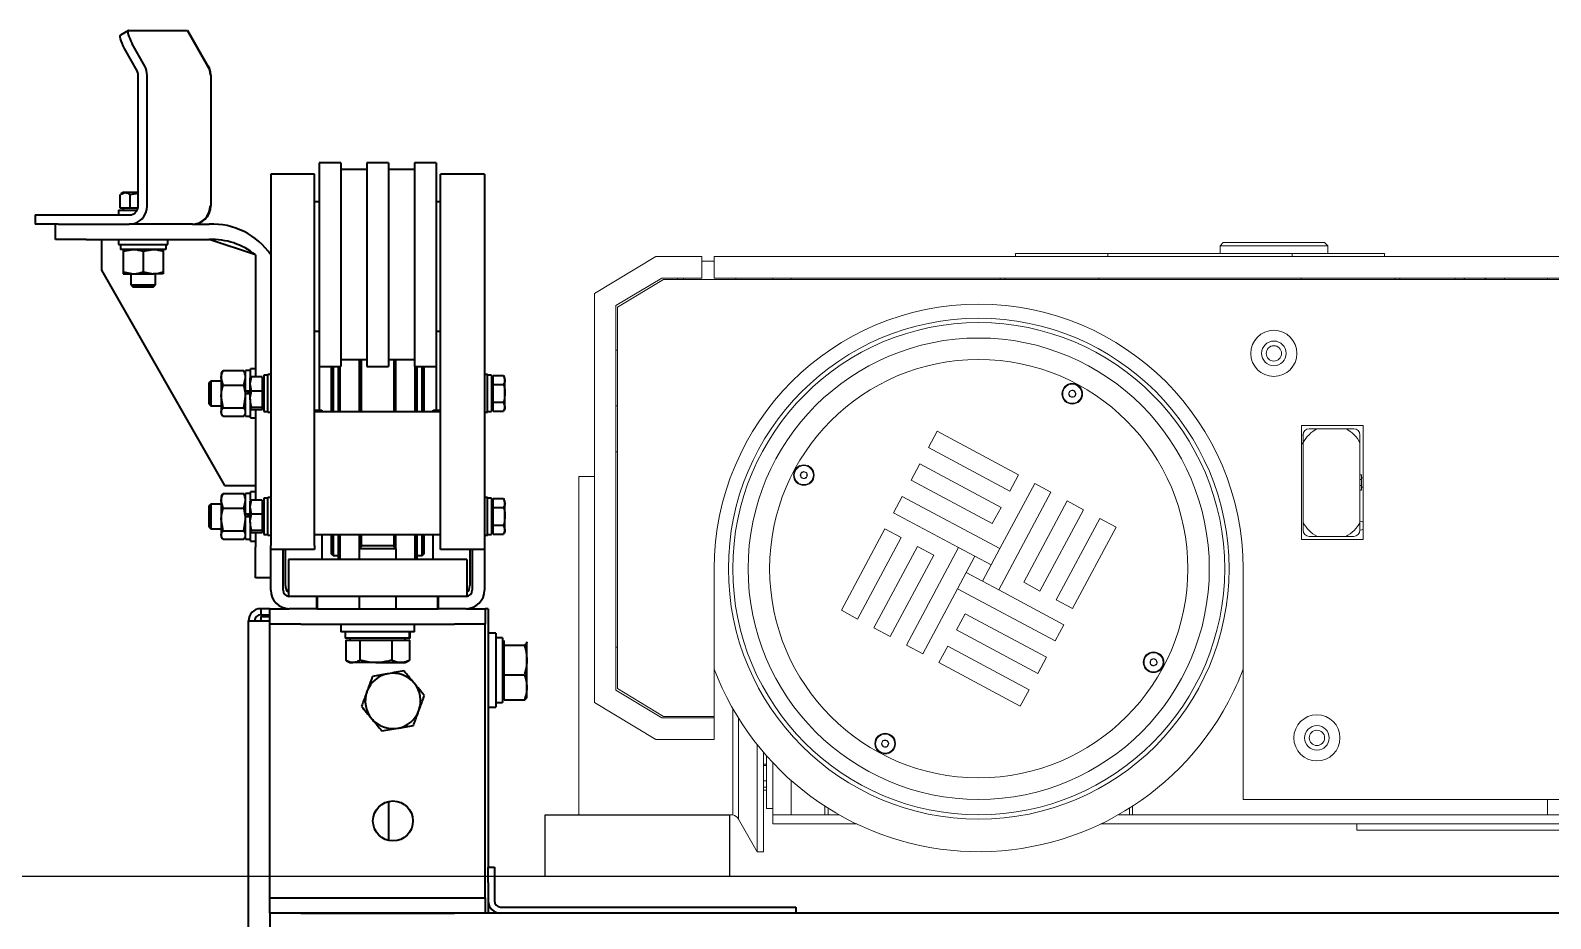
# Model space of a CAD drawing. Header units: millimetres. Extents: x 2509 to 128734, y 2492 to 91667.
# Drawn here: x 116020.2 to 116514.6, y 40660.2 to 40948.9 of the extents above; entities that cross this region are included whole.
import ezdxf

# ---------------------------------------------------------------- set-up
doc = ezdxf.new("R2010")
doc.units = ezdxf.units.MM
doc.layers.add('SR-提升机', color=7, linetype='Continuous')
doc.layers.add('SR-货物', color=7, linetype='Continuous', lineweight=35)
doc.layers.add('SR-输送线', color=7, linetype='Continuous', lineweight=35)

# ---------------------------------------------------------------- blocks, each defined once
blk = doc.blocks.new('提升平台内链条机-3')
at = {"color": 7, "linetype": 'Continuous', "lineweight": 35}
for p, q in [((116037.02, -28752.33), (116034.51, -28753.83)), ((116037.17, -28752.29), (116056.11, -28752.29)), ((116056.11, -28752.29), (116062.8, -28763.88)), ((116056.16, -28752.38), (116056.33, -28752.29)), ((116063.02, -28763.88), (116056.33, -28752.29)), ((116039.84, -28765.38), (116035.78, -28758.12)), ((116042.34, -28763.88), (116038.29, -28756.62)), ((116063.02, -28763.88), (116062.86, -28763.98)), ((116040.22, -28809.28), (116040.22, -28766.88)), ((116043.12, -28809.28), (116043.12, -28766.88)), ((116063.62, -28766.88), (116063.83, -28766.88)), ((116063.83, -28766.88), (116063.83, -28809.28)), ((116097.58, -28799.03), (116083.33, -28799.03)), ((116083.33, -28799.03), (116083.33, -28845.61)), ((116097.58, -28845.61), (116097.58, -28799.03)), ((116106.08, -28795.28), (116099.08, -28795.28)), ((116099.08, -28795.28), (116099.08, -28861.5)), ((116106.08, -28795.28), (116106.08, -28861.5)), ((116114.58, -28797.48), (116106.08, -28797.48)), ((116121.58, -28795.28), (116114.58, -28795.28)), ((116114.58, -28795.28), (116114.58, -28861.5)), ((116121.58, -28795.28), (116121.58, -28861.5)), ((116130.08, -28797.48), (116121.58, -28797.48)), ((116137.08, -28795.28), (116130.08, -28795.28)), ((116130.08, -28795.28), (116130.08, -28861.5)), ((116137.08, -28795.28), (116137.08, -28861.5)), ((116152.83, -28799.03), (116138.58, -28799.03)), ((116138.58, -28845.61), (116138.58, -28799.03)), ((116152.83, -28799.03), (116152.83, -28845.61)), ((116035.33, -28805.01), (116034.58, -28805.44)), ((116034.61, -28805.49), (116035.97, -28805.01)), ((116035.97, -28805.01), (116035.33, -28805.01)), ((116040.22, -28805.01), (116035.97, -28805.01)), ((116034.34, -28810.08), (116034.34, -28805.59)), ((116037.59, -28805.59), (116040.22, -28805.18)), ((116037.59, -28810.08), (116037.59, -28805.59)), ((116063.83, -28809.28), (116063.62, -28809.28)), ((116098.98, -28808.03), (116097.58, -28808.03)), ((116099.08, -28808.04), (116098.98, -28808.03)), ((116137.18, -28808.03), (116137.08, -28808.04)), ((116138.58, -28808.03), (116137.18, -28808.03)), ((116006.73, -28812.28), (116006.73, -28815.28)), ((116006.73, -28812.28), (116014.14, -28812.28)), ((116014.14, -28812.28), (116037.33, -28812.28)), ((116033.83, -28810.68), (116033.83, -28812.28)), ((116033.83, -28810.68), (116039.89, -28810.68)), ((116035.97, -28810.08), (116034.34, -28810.08)), ((116035.33, -28810.08), (116035.33, -28810.68)), ((116037.59, -28810.08), (116035.97, -28810.08)), ((116040.12, -28810.08), (116037.59, -28810.08)), ((116014.14, -28815.28), (116006.73, -28815.28)), ((116013.33, -28820.28), (116013.33, -28815.28)), ((116014.14, -28815.28), (116037.33, -28815.28)), ((116057.83, -28815.28), (116037.33, -28815.28)), ((116057.83, -28815.28), (116063.33, -28815.28)), ((116023.33, -28820.28), (116013.33, -28820.28)), ((116023.33, -28820.28), (116063.33, -28820.28)), ((116028.33, -28820.28), (116028.33, -28830.28)), ((116033.83, -28820.28), (116033.83, -28821.88)), ((116033.83, -28821.88), (116044.88, -28821.88)), ((116034.43, -28821.88), (116034.43, -28823.48)), ((116049.22, -28823.48), (116034.43, -28823.48)), ((116035.33, -28824.07), (116038.58, -28823.48)), ((116035.33, -28823.48), (116035.33, -28824.07)), ((116035.33, -28824.07), (116035.33, -28830.8)), ((116041.83, -28824.07), (116045.08, -28823.48)), ((116041.83, -28824.07), (116041.83, -28830.8)), ((116044.88, -28821.88), (116049.83, -28821.88)), ((116048.33, -28823.48), (116048.33, -28824.07)), ((116048.33, -28824.07), (116048.33, -28830.8)), ((116049.22, -28821.88), (116049.22, -28823.48)), ((116049.83, -28821.88), (116049.83, -28820.28)), ((116078.33, -28825.28), (116063.33, -28820.28)), ((116078.33, -28825.28), (116078.33, -28864.95)), ((116028.33, -28830.28), (116068.33, -28900.28)), ((116035.33, -28830.8), (116038.58, -28831.38)), ((116035.33, -28830.8), (116035.33, -28831.38)), ((116035.33, -28831.38), (116038.58, -28831.38)), ((116037.83, -28831.38), (116037.83, -28834.99)), ((116038.58, -28831.38), (116045.08, -28831.38)), ((116041.83, -28830.8), (116045.08, -28831.38)), ((116048.33, -28831.38), (116045.08, -28831.38)), ((116045.83, -28834.99), (116045.83, -28831.38)), ((116048.33, -28830.8), (116048.33, -28831.38)), ((116037.83, -28834.99), (116038.52, -28835.68)), ((116037.83, -28834.99), (116045.13, -28834.99)), ((116038.52, -28835.68), (116044.56, -28835.68)), ((116044.56, -28835.68), (116045.14, -28835.68)), ((116045.13, -28834.99), (116045.83, -28834.99)), ((116045.14, -28835.68), (116045.83, -28834.99)), ((116083.33, -28845.61), (116083.33, -28919.69)), ((116097.58, -28919.69), (116097.58, -28845.61)), ((116138.58, -28919.69), (116138.58, -28845.61)), ((116152.83, -28845.61), (116152.83, -28919.69)), ((116097.58, -28850.03), (116098.98, -28850.03)), ((116098.98, -28850.03), (116099.08, -28850.03)), ((116137.08, -28850.03), (116137.18, -28850.03)), ((116137.18, -28850.03), (116138.58, -28850.03)), ((116106.08, -28859.3), (116114.58, -28859.3)), ((116112.23, -28876.28), (116112.23, -28859.3)), ((116112.73, -28859.3), (116112.73, -28876.28)), ((116121.58, -28859.3), (116130.08, -28859.3)), ((116123.43, -28876.28), (116123.43, -28859.3)), ((116123.93, -28859.3), (116123.93, -28876.28)), ((116067.5, -28863.31), (116067.23, -28863.78)), ((116067.23, -28863.78), (116067.23, -28865.22)), ((116067.56, -28863.33), (116067.81, -28862.87)), ((116067.81, -28862.87), (116074.55, -28862.87)), ((116074.8, -28863.33), (116074.55, -28862.87)), ((116075.13, -28863.78), (116074.85, -28863.31)), ((116076.73, -28862.88), (116075.13, -28862.88)), ((116075.13, -28869.53), (116075.13, -28862.88)), ((116078.33, -28862.28), (116076.73, -28862.28)), ((116076.73, -28865.16), (116076.73, -28862.28)), ((116082.33, -28864.38), (116081.03, -28864.38)), ((116081.03, -28864.38), (116081.03, -28876.18)), ((116083.33, -28864.18), (116082.33, -28864.18)), ((116082.33, -28870.28), (116082.33, -28864.18)), ((116099.08, -28861.5), (116106.08, -28861.5)), ((116099.08, -28861.5), (116099.08, -28875.78)), ((116103.08, -28876.28), (116103.08, -28861.5)), ((116103.58, -28861.5), (116103.58, -28876.28)), ((116105.33, -28876.28), (116105.33, -28861.5)), ((116105.83, -28861.5), (116105.83, -28876.28)), ((116114.58, -28861.5), (116121.58, -28861.5)), ((116130.08, -28861.5), (116137.08, -28861.5)), ((116130.33, -28876.28), (116130.33, -28861.5)), ((116130.83, -28861.5), (116130.83, -28876.28)), ((116132.58, -28876.28), (116132.58, -28861.5)), ((116133.08, -28861.5), (116133.08, -28876.28)), ((116137.08, -28861.5), (116137.08, -28875.78)), ((116153.83, -28864.18), (116152.83, -28864.18)), ((116153.83, -28870.28), (116153.83, -28864.18)), ((116155.13, -28864.38), (116153.83, -28864.38)), ((116155.13, -28864.38), (116155.13, -28876.18)), ((116063.83, -28866.28), (116063.33, -28866.78)), ((116063.33, -28873.02), (116063.33, -28866.78)), ((116067.23, -28866.28), (116063.83, -28866.28)), ((116063.83, -28866.28), (116063.83, -28873.41)), ((116067.81, -28867.57), (116067.23, -28865.22)), ((116067.23, -28865.22), (116067.23, -28871.28)), ((116067.81, -28867.57), (116074.55, -28867.57)), ((116074.55, -28867.57), (116075.13, -28865.22)), ((116077.1, -28864.95), (116076.65, -28865.33)), ((116076.65, -28867.24), (116076.65, -28865.28)), ((116077.1, -28869.53), (116076.65, -28867.24)), ((116076.65, -28872.2), (116076.65, -28867.24)), ((116080.53, -28864.95), (116077.1, -28864.95)), ((116080.53, -28864.95), (116080.53, -28867.24)), ((116081.03, -28865.28), (116080.53, -28865.28)), ((116080.53, -28867.24), (116080.53, -28869.53)), ((116155.63, -28865.28), (116155.13, -28865.28)), ((116155.63, -28865.95), (116155.63, -28864.51)), ((116155.63, -28864.51), (116159.06, -28864.51)), ((116155.63, -28867.4), (116155.63, -28865.95)), ((116155.63, -28867.4), (116159.06, -28867.4)), ((116155.63, -28870.28), (116155.63, -28867.4)), ((116159.5, -28865.28), (116159.06, -28864.51)), ((116159.06, -28864.51), (116159.5, -28865.95)), ((116159.5, -28865.95), (116159.5, -28865.28)), ((116159.5, -28870.28), (116159.5, -28865.95)), ((116063.33, -28873.78), (116063.33, -28873.02)), ((116063.33, -28873.78), (116063.83, -28874.28)), ((116063.83, -28873.41), (116063.83, -28874.28)), ((116067.81, -28874.99), (116067.23, -28871.28)), ((116067.23, -28871.28), (116067.23, -28876.35)), ((116074.55, -28874.99), (116075.13, -28871.28)), ((116076.65, -28869.53), (116075.13, -28869.53)), ((116075.13, -28869.53), (116075.13, -28869.58)), ((116075.13, -28870.33), (116075.13, -28869.67)), ((116075.13, -28870.33), (116076.65, -28870.33)), ((116075.13, -28877.68), (116075.13, -28870.33)), ((116075.63, -28869.69), (116076.23, -28869.69)), ((116076.65, -28872.2), (116076.65, -28875.24)), ((116080.53, -28869.53), (116077.1, -28869.53)), ((116080.53, -28869.53), (116080.53, -28872.2)), ((116080.53, -28872.2), (116080.53, -28874.87)), ((116082.33, -28876.38), (116082.33, -28870.28)), ((116153.83, -28876.38), (116153.83, -28870.28)), ((116155.63, -28873.17), (116155.63, -28870.28)), ((116155.63, -28873.17), (116159.06, -28873.17)), ((116155.63, -28874.62), (116155.63, -28873.17)), ((116159.06, -28873.17), (116159.5, -28874.62)), ((116159.5, -28874.62), (116159.5, -28870.28)), ((116063.83, -28874.28), (116067.23, -28874.28)), ((116067.23, -28876.35), (116067.23, -28876.78)), ((116067.23, -28876.78), (116067.5, -28877.26)), ((116067.81, -28874.99), (116074.55, -28874.99)), ((116067.81, -28877.7), (116074.55, -28877.7)), ((116074.85, -28877.26), (116075.13, -28876.78)), ((116075.13, -28877.68), (116076.73, -28877.68)), ((116077.1, -28875.62), (116076.65, -28875.24)), ((116076.73, -28878.28), (116076.73, -28875.39)), ((116076.73, -28878.28), (116078.33, -28878.28)), ((116080.53, -28874.87), (116077.1, -28874.87)), ((116080.53, -28875.62), (116077.1, -28875.62)), ((116078.33, -28875.62), (116078.33, -28904.95)), ((116080.53, -28874.87), (116080.53, -28875.24)), ((116080.53, -28875.24), (116080.53, -28875.62)), ((116080.53, -28875.28), (116081.03, -28875.28)), ((116081.03, -28876.18), (116082.33, -28876.18)), ((116082.33, -28876.38), (116083.33, -28876.38)), ((116097.58, -28875.78), (116099.98, -28875.78)), ((116138.58, -28876.28), (116097.58, -28876.28)), ((116099.98, -28875.78), (116099.98, -28876.28)), ((116136.18, -28875.78), (116138.58, -28875.78)), ((116136.18, -28876.28), (116136.18, -28875.78)), ((116152.83, -28876.38), (116153.83, -28876.38)), ((116153.83, -28876.18), (116155.13, -28876.18)), ((116155.13, -28875.28), (116155.63, -28875.28)), ((116155.63, -28876.06), (116155.63, -28874.62)), ((116155.63, -28876.06), (116159.06, -28876.06)), ((116159.06, -28876.06), (116159.5, -28875.28)), ((116159.5, -28875.28), (116159.5, -28874.62)), ((116067.5, -28903.31), (116067.23, -28903.78)), ((116067.23, -28903.78), (116067.23, -28905.22)), ((116067.56, -28903.33), (116067.81, -28902.87)), ((116067.81, -28902.87), (116074.55, -28902.87)), ((116068.33, -28900.28), (116078.33, -28900.28)), ((116074.8, -28903.33), (116074.55, -28902.87)), ((116075.13, -28903.78), (116074.85, -28903.31)), ((116076.73, -28902.88), (116075.13, -28902.88)), ((116075.13, -28909.53), (116075.13, -28902.88)), ((116078.33, -28902.28), (116076.73, -28902.28)), ((116076.73, -28905.16), (116076.73, -28902.28)), ((116063.83, -28906.28), (116063.33, -28906.78)), ((116063.33, -28913.02), (116063.33, -28906.78)), ((116067.23, -28906.28), (116063.83, -28906.28)), ((116063.83, -28906.28), (116063.83, -28913.41)), ((116067.81, -28907.57), (116067.23, -28905.22)), ((116067.23, -28905.22), (116067.23, -28911.28)), ((116067.81, -28907.57), (116074.55, -28907.57)), ((116074.55, -28907.57), (116075.13, -28905.22)), ((116077.1, -28904.95), (116076.65, -28905.33)), ((116076.65, -28907.24), (116076.65, -28905.28)), ((116077.1, -28909.53), (116076.65, -28907.24)), ((116076.65, -28912.2), (116076.65, -28907.24)), ((116080.53, -28904.95), (116077.1, -28904.95)), ((116080.53, -28904.95), (116080.53, -28907.24)), ((116081.03, -28905.28), (116080.53, -28905.28)), ((116080.53, -28907.24), (116080.53, -28909.53)), ((116082.33, -28904.38), (116081.03, -28904.38)), ((116081.03, -28904.38), (116081.03, -28916.18)), ((116083.33, -28904.18), (116082.33, -28904.18)), ((116082.33, -28910.28), (116082.33, -28904.18)), ((116153.83, -28904.18), (116152.83, -28904.18)), ((116153.83, -28910.28), (116153.83, -28904.18)), ((116155.13, -28904.38), (116153.83, -28904.38)), ((116155.13, -28904.38), (116155.13, -28916.18)), ((116155.63, -28905.28), (116155.13, -28905.28)), ((116155.63, -28905.95), (116155.63, -28904.51)), ((116155.63, -28904.51), (116159.06, -28904.51)), ((116155.63, -28907.4), (116155.63, -28905.95)), ((116155.63, -28907.4), (116159.06, -28907.4)), ((116155.63, -28910.28), (116155.63, -28907.4)), ((116159.5, -28905.28), (116159.06, -28904.51)), ((116159.06, -28904.51), (116159.5, -28905.95)), ((116159.5, -28905.95), (116159.5, -28905.28)), ((116159.5, -28910.28), (116159.5, -28905.95)), ((116063.33, -28913.78), (116063.33, -28913.02)), ((116063.33, -28913.78), (116063.83, -28914.28)), ((116063.83, -28913.41), (116063.83, -28914.28)), ((116067.81, -28914.99), (116067.23, -28911.28)), ((116067.23, -28911.28), (116067.23, -28916.35)), ((116074.55, -28914.99), (116075.13, -28911.28)), ((116076.65, -28909.53), (116075.13, -28909.53)), ((116075.13, -28909.53), (116075.13, -28909.58)), ((116075.13, -28910.33), (116075.13, -28909.67)), ((116075.13, -28910.33), (116076.65, -28910.33)), ((116075.13, -28917.68), (116075.13, -28910.33)), ((116075.63, -28909.69), (116076.23, -28909.69)), ((116076.65, -28912.2), (116076.65, -28915.24)), ((116080.53, -28909.53), (116077.1, -28909.53)), ((116080.53, -28909.53), (116080.53, -28912.2)), ((116080.53, -28912.2), (116080.53, -28914.87)), ((116082.33, -28916.38), (116082.33, -28910.28)), ((116153.83, -28916.38), (116153.83, -28910.28)), ((116155.63, -28913.17), (116155.63, -28910.28)), ((116155.63, -28913.17), (116159.06, -28913.17)), ((116155.63, -28914.62), (116155.63, -28913.17)), ((116159.06, -28913.17), (116159.5, -28914.62)), ((116159.5, -28914.62), (116159.5, -28910.28)), ((116063.83, -28914.28), (116067.23, -28914.28)), ((116067.23, -28916.35), (116067.23, -28916.78)), ((116067.23, -28916.78), (116067.5, -28917.26)), ((116067.81, -28914.99), (116074.55, -28914.99)), ((116067.81, -28917.7), (116074.55, -28917.7)), ((116074.85, -28917.26), (116075.13, -28916.78)), ((116075.13, -28917.68), (116076.73, -28917.68)), ((116077.1, -28915.62), (116076.65, -28915.24)), ((116076.73, -28918.28), (116076.73, -28915.39)), ((116076.73, -28918.28), (116078.33, -28918.28)), ((116080.53, -28914.87), (116077.1, -28914.87)), ((116080.53, -28915.62), (116077.1, -28915.62)), ((116078.33, -28915.62), (116078.33, -28920.28)), ((116080.53, -28914.87), (116080.53, -28915.24)), ((116080.53, -28915.24), (116080.53, -28915.62)), ((116080.53, -28915.28), (116081.03, -28915.28)), ((116081.03, -28916.18), (116082.33, -28916.18)), ((116082.33, -28916.38), (116083.33, -28916.38)), ((116138.58, -28916.28), (116097.58, -28916.28)), ((116099.98, -28916.28), (116099.98, -28922.93)), ((116103.08, -28922.53), (116103.08, -28916.28)), ((116103.58, -28916.28), (116103.58, -28923.03)), ((116105.33, -28924.28), (116105.33, -28916.28)), ((116105.83, -28916.28), (116105.83, -28924.28)), ((116112.23, -28920.7), (116112.23, -28916.28)), ((116112.73, -28916.28), (116112.73, -28920.2)), ((116123.43, -28920.2), (116123.43, -28916.28)), ((116123.93, -28916.28), (116123.93, -28920.7)), ((116130.33, -28924.28), (116130.33, -28916.28)), ((116130.83, -28916.28), (116130.83, -28924.28)), ((116132.58, -28923.03), (116132.58, -28916.28)), ((116133.08, -28916.28), (116133.08, -28922.53)), ((116136.18, -28922.93), (116136.18, -28916.28)), ((116152.83, -28916.38), (116153.83, -28916.38)), ((116153.83, -28916.18), (116155.13, -28916.18)), ((116155.13, -28915.28), (116155.63, -28915.28)), ((116155.63, -28916.06), (116155.63, -28914.62)), ((116155.63, -28916.06), (116159.06, -28916.06)), ((116159.06, -28916.06), (116159.5, -28915.28)), ((116159.5, -28915.28), (116159.5, -28914.62)), ((116078.33, -28930.28), (116078.33, -28920.28)), ((116083.33, -28921.03), (116083.33, -28919.69)), ((116097.58, -28921.03), (116083.33, -28921.03)), ((116083.33, -28934.28), (116083.33, -28921.03)), ((116087.33, -28934.28), (116087.33, -28921.03)), ((116088.08, -28923.6), (116088.08, -28921.03)), ((116088.08, -28929.62), (116088.08, -28923.6)), ((116097.58, -28919.69), (116097.58, -28921.03)), ((116099.98, -28922.93), (116099.98, -28924.28)), ((116103.08, -28922.53), (116103.58, -28923.03)), ((116103.58, -28923.03), (116105.33, -28923.03)), ((116113.04, -28919.88), (116112.08, -28920.85)), ((116112.08, -28920.85), (116112.08, -28924.28)), ((116117.72, -28920.85), (116112.08, -28920.85)), ((116117.77, -28919.88), (116113.04, -28919.88)), ((116124.08, -28920.85), (116117.72, -28920.85)), ((116123.11, -28919.88), (116117.77, -28919.88)), ((116124.08, -28920.85), (116123.11, -28919.88)), ((116124.08, -28924.28), (116124.08, -28920.85)), ((116130.83, -28923.03), (116132.58, -28923.03)), ((116132.58, -28923.03), (116133.08, -28922.53)), ((116136.18, -28924.28), (116136.18, -28922.93)), ((116138.58, -28921.03), (116138.58, -28919.69)), ((116152.83, -28921.03), (116138.58, -28921.03)), ((116148.08, -28921.03), (116148.08, -28923.6)), ((116148.08, -28923.6), (116148.08, -28929.62)), ((116148.83, -28921.03), (116148.83, -28934.28)), ((116152.83, -28919.69), (116152.83, -28921.03)), ((116152.83, -28921.03), (116152.83, -28934.28)), ((116147.08, -28924.28), (116089.08, -28924.28)), ((116089.08, -28924.28), (116089.08, -28936.27)), ((116147.08, -28924.28), (116147.08, -28936.27)), ((116083.33, -28930.28), (116078.33, -28930.28)), ((116088.08, -28932.78), (116088.08, -28929.62)), ((116148.08, -28929.62), (116148.08, -28932.78)), ((116098.33, -28936.28), (116089.33, -28936.28)), ((116137.83, -28936.28), (116098.33, -28936.28)), ((116098.33, -28940.28), (116098.33, -28936.28)), ((116098.58, -28940.28), (116098.58, -28936.28)), ((116112.08, -28936.28), (116112.08, -28940.28)), ((116124.08, -28940.28), (116124.08, -28936.28)), ((116137.58, -28936.28), (116137.58, -28940.28)), ((116146.83, -28936.28), (116137.83, -28936.28)), ((116137.83, -28936.28), (116137.83, -28940.28)), ((116083.08, -28940.28), (116080.08, -28940.28)), ((116080.08, -28940.28), (116080.08, -28942.28)), ((116080.08, -28942.28), (116083.08, -28942.28)), ((116080.08, -28942.78), (116080.08, -28944.28)), ((116080.08, -28942.78), (116083.08, -28942.78)), ((116083.08, -28945.28), (116083.08, -28940.28)), ((116083.08, -28940.28), (116089.33, -28940.28)), ((116098.33, -28940.28), (116089.33, -28940.28)), ((116098.33, -28940.28), (116137.83, -28940.28)), ((116146.83, -28940.28), (116137.83, -28940.28)), ((116146.83, -28940.28), (116153.08, -28940.28)), ((116153.08, -28940.28), (116153.08, -28945.28)), ((116154.08, -28940.28), (116153.08, -28940.28)), ((116154.08, -28940.28), (116154.08, -29024.28)), ((116076.08, -28944.28), (116080.08, -28944.28)), ((116076.08, -29249.28), (116076.08, -28944.28)), ((116080.08, -28944.28), (116083.08, -28944.28)), ((116093.08, -28945.28), (116083.08, -28945.28)), ((116083.08, -28950.28), (116083.08, -28945.28)), ((116093.08, -28945.28), (116143.08, -28945.28)), ((116106.08, -28945.28), (116106.08, -28947.78)), ((116130.08, -28947.78), (116106.08, -28947.78)), ((116107.53, -28947.78), (116107.53, -28949.88)), ((116128.34, -28947.78), (116128.34, -28949.88)), ((116128.53, -28949.88), (116128.53, -28947.78)), ((116128.63, -28949.88), (116128.63, -28947.78)), ((116130.08, -28947.78), (116130.08, -28945.28)), ((116153.08, -28945.28), (116143.08, -28945.28)), ((116153.08, -28950.28), (116153.08, -28945.28)), ((116156.58, -28948.28), (116154.08, -28948.28)), ((116156.58, -28948.28), (116156.58, -28972.28)), ((116083.08, -29029.28), (116083.08, -28950.28)), ((116128.34, -28949.88), (116107.53, -28949.88)), ((116107.7, -28950.48), (116107.7, -28957.03)), ((116107.7, -28950.48), (116110.03, -28950.48)), ((116109.08, -28949.88), (116109.08, -28950.48)), ((116110.03, -28950.48), (116112.35, -28950.48)), ((116112.35, -28950.48), (116112.35, -28957.03)), ((116112.35, -28950.48), (116117.54, -28950.48)), ((116117.54, -28950.48), (116122.72, -28950.48)), ((116122.72, -28950.48), (116122.72, -28957.03)), ((116122.72, -28950.48), (116125.59, -28950.48)), ((116125.59, -28950.48), (116128.45, -28950.48)), ((116127.08, -28950.48), (116127.08, -28949.88)), ((116128.34, -28949.88), (116128.53, -28949.88)), ((116128.45, -28950.48), (116128.45, -28957.03)), ((116128.63, -28949.88), (116128.53, -28949.88)), ((116153.08, -29029.28), (116153.08, -28950.28)), ((116158.68, -28949.73), (116156.58, -28949.73)), ((116158.68, -28949.73), (116158.68, -28970.83)), ((116159.28, -28951.28), (116158.68, -28951.28)), ((116159.28, -28951.38), (116159.28, -28950.63)), ((116159.28, -28952.12), (116159.28, -28951.38)), ((116159.28, -28956.95), (116159.28, -28952.12)), ((116159.28, -28952.12), (116165.82, -28952.12)), ((116166.63, -28951.28), (116166.57, -28951.19)), ((116166.63, -28956.95), (116166.63, -28951.38)), ((116108, -28957.21), (116109.08, -28957.83)), ((116109.08, -28957.83), (116110.03, -28957.83)), ((116117.54, -28957.83), (116110.03, -28957.83)), ((116117.54, -28957.83), (116125.59, -28957.83)), ((116125.59, -28957.83), (116127.08, -28957.83)), ((116127.08, -28957.83), (116128.15, -28957.21)), ((116128.14, -28957.19), (116128.45, -28957.03)), ((116159.28, -28961.77), (116159.28, -28956.95)), ((116166.63, -28965.86), (116166.63, -28956.95)), ((116159.28, -28961.77), (116165.82, -28961.77)), ((116159.28, -28965.86), (116159.28, -28961.77)), ((116159.28, -28969.94), (116159.28, -28965.86)), ((116166.63, -28969.28), (116166.63, -28965.86)), ((116154.08, -28972.28), (116156.58, -28972.28)), ((116156.58, -28970.83), (116158.68, -28970.83)), ((116158.68, -28969.28), (116159.28, -28969.28)), ((116159.28, -28969.94), (116165.82, -28969.94)), ((116166.57, -28969.38), (116166.63, -28969.28)), ((116121.58, -29002.96), (116121.58, -29015.61)), ((116154.08, -29024.28), (116156.08, -29024.28)), ((116154.08, -29029.28), (116154.08, -29024.28)), ((116156.08, -29024.28), (116156.08, -29029.28)), ((116083.08, -29034.28), (116083.08, -29029.28)), ((116153.08, -29034.28), (116153.08, -29029.28)), ((116154.08, -29029.28), (116154.08, -29035.28)), ((116156.08, -29029.28), (116156.08, -29035.28)), ((116083.08, -29039.28), (116083.08, -29034.28)), ((116083.08, -29034.28), (116093.08, -29034.28)), ((116093.08, -29034.28), (116143.08, -29034.28)), ((116143.08, -29034.28), (116153.08, -29034.28)), ((116153.08, -29034.28), (116153.08, -29039.28)), ((116154.08, -29035.28), (116154.08, -29039.28)), ((116158.08, -29037.28), (116249.08, -29037.28)), ((116249.08, -29037.28), (116254.08, -29037.28)), ((116254.08, -29037.28), (116254.08, -29039.28)), ((116093.08, -29039.28), (116083.08, -29039.28)), ((116083.08, -29039.28), (116083.08, -29044.28)), ((116093.08, -29039.28), (116143.08, -29039.28)), ((117253.08, -29039.28), (116093.08, -29039.28))]:
    blk.add_line(p, q, dxfattribs=at)
for points in [[(116035.78, -28758.12), (116035.34, -28757.27), (116034.96, -28756.46), (116034.66, -28755.71), (116034.45, -28755.06), (116034.35, -28754.52), (116034.35, -28754.12), (116034.46, -28753.87), (116034.51, -28753.83)], [(116037.17, -28752.29), (116036.96, -28752.37), (116036.86, -28752.62), (116036.86, -28753.02), (116036.96, -28753.56), (116037.17, -28754.21), (116037.47, -28754.96), (116037.85, -28755.77), (116038.29, -28756.62)]]:
    blk.add_lwpolyline(points, dxfattribs=at)
blk.add_circle((116123.08, -29009.28), 6.5, dxfattribs=at)
for centre, radius, start, end in [((116037.14, -28766.88), 3.08, 359.9494, 29.0664), ((116036.96, -28766.88), 6.16, 359.9502, 29.0741), ((116037.22, -28809.39), 5.9, 271.0104, 0.9751), ((116037.27, -28809.34), 2.95, 271.0091, 0.9777), ((116057.72, -28809.39), 5.9, 271.0109, 0.9757), ((116064.44, -28838.06), 22.8, 34.075, 92.7949), ((116064.31, -28842.33), 22.07, 50.5758, 92.5543), ((116091.08, -28932.78), 3, 180, 228.1897), ((116145.08, -28932.78), 3, 311.8103, 0), ((116089.33, -28934.28), 6, 180, 270), ((116089.33, -28934.28), 2, 180, 270), ((116146.83, -28934.28), 2, 270, 0), ((116146.83, -28934.28), 6, 270, 0), ((116080.08, -28944.28), 4, 90, 180), ((116080.08, -28944.28), 2, 90, 180), ((116123.08, -28970.28), 9, 99.8519, 159.8519), ((116123.08, -28970.28), 9, 39.8519, 99.8519), ((116123.08, -28970.28), 9, 159.8519, 219.8519), ((116123.08, -28970.28), 9, 339.8519, 39.8519), ((116123.08, -28970.28), 9, 219.8519, 279.8519), ((116123.08, -28970.28), 9, 279.8519, 339.8519), ((116158.08, -29035.28), 4, 180, 270), ((116158.08, -29035.28), 2, 180, 270)]:
    blk.add_arc(centre, radius, start, end, dxfattribs=at)
for points, knots in [([(116062.8, -28763.88), (116063.04, -28764.36), (116063.5, -28765.31), (116063.58, -28766.36), (116063.62, -28766.88)], [0, 0, 0, 0, 1.569096, 3.138197, 3.138197, 3.138197, 3.138197]), ([(116063.83, -28766.88), (116063.79, -28766.36), (116063.72, -28765.31), (116063.26, -28764.36), (116063.02, -28763.88)], [0, 0, 0, 0, 1.568151, 3.136299, 3.136299, 3.136299, 3.136299]), ([(116035.97, -28805.01), (116036.01, -28805.01), (116036.55, -28805.02), (116037.09, -28805.32), (116037.59, -28805.59)], [0, 0, 0, 0, 0.122255, 1.741214, 1.741214, 1.741214, 1.741214]), ([(116057.83, -28815.28), (116058.5, -28815.22), (116059.86, -28815.08), (116061.66, -28814.04), (116063.02, -28812.5), (116063.73, -28810.82), (116063.8, -28809.71), (116063.83, -28809.28)], [0, 0, 0, 0, 2.029999, 4.060112, 6.09022, 8.120347, 9.410671, 9.410671, 9.410671, 9.410671]), ([(116038.58, -28823.48), (116038.65, -28823.49), (116039.75, -28823.49), (116040.83, -28823.79), (116041.83, -28824.07)], [0, 0, 0, 0, 0.232399, 3.310376, 3.310376, 3.310376, 3.310376]), ([(116045.08, -28823.48), (116045.15, -28823.49), (116046.25, -28823.49), (116047.33, -28823.79), (116048.33, -28824.07)], [0, 0, 0, 0, 0.232398, 3.310376, 3.310376, 3.310376, 3.310376]), ([(116038.58, -28831.38), (116038.65, -28831.38), (116039.75, -28831.38), (116040.83, -28831.08), (116041.83, -28830.8)], [0, 0, 0, 0, 0.232399, 3.310374, 3.310374, 3.310374, 3.310374]), ([(116045.08, -28831.38), (116045.15, -28831.38), (116046.25, -28831.38), (116047.33, -28831.08), (116048.33, -28830.8)], [0, 0, 0, 0, 0.232398, 3.310375, 3.310375, 3.310375, 3.310375]), ([(116067.23, -28865.22), (116067.23, -28865.16), (116067.24, -28864.37), (116067.53, -28863.59), (116067.81, -28862.87)], [0, 0, 0, 0, 0.170913, 2.434267, 2.434267, 2.434267, 2.434267]), ([(116075.13, -28865.22), (116075.13, -28865.16), (116075.12, -28864.37), (116074.82, -28863.59), (116074.55, -28862.87)], [0, 0, 0, 0, 0.170917, 2.434342, 2.434342, 2.434342, 2.434342]), ([(116067.23, -28871.28), (116067.23, -28871.19), (116067.24, -28869.94), (116067.53, -28868.71), (116067.81, -28867.57)], [0, 0, 0, 0, 0.264129, 3.761577, 3.761577, 3.761577, 3.761577]), ([(116075.13, -28871.28), (116075.13, -28871.19), (116075.12, -28869.94), (116074.82, -28868.71), (116074.55, -28867.57)], [0, 0, 0, 0, 0.26413, 3.761627, 3.761627, 3.761627, 3.761627]), ([(116076.65, -28867.24), (116076.65, -28867.19), (116076.66, -28866.41), (116076.89, -28865.66), (116077.1, -28864.95)], [0, 0, 0, 0, 0.164381, 2.341482, 2.341482, 2.341482, 2.341482]), ([(116159.5, -28865.95), (116159.5, -28865.99), (116159.5, -28866.48), (116159.27, -28866.95), (116159.06, -28867.4)], [0, 0, 0, 0, 0.106848, 1.521851, 1.521851, 1.521851, 1.521851]), ([(116159.06, -28867.4), (116159.24, -28868.13), (116159.48, -28869.08), (116159.5, -28870.06), (116159.5, -28870.28)], [0, 0, 0, 0, 2.249917, 2.928996, 2.928996, 2.928996, 2.928996]), ([(116075.63, -28869.69), (116075.6, -28869.69), (116075.55, -28869.69), (116075.44, -28869.69), (116075.3, -28869.69), (116075.19, -28869.68), (116075.13, -28869.68), (116075.13, -28869.67), (116075.13, -28869.67)], [0, 0, 0, 0, 0.0443564, 0.1106337, 0.2181189, 0.3255739, 0.4333889, 0.501952, 0.501952, 0.501952, 0.501952]), ([(116076.72, -28869.67), (116076.71, -28869.67), (116076.7, -28869.68), (116076.61, -28869.69), (116076.49, -28869.69), (116076.36, -28869.69), (116076.28, -28869.69), (116076.23, -28869.69)], [0, 0, 0, 0, 0.0954136, 0.2094494, 0.3232988, 0.3946728, 0.4948091, 0.4948091, 0.4948091, 0.4948091]), ([(116076.65, -28872.2), (116076.66, -28871.99), (116076.68, -28871.09), (116076.92, -28870.21), (116077.1, -28869.53)], [0, 0, 0, 0, 0.628832, 2.712201, 2.712201, 2.712201, 2.712201]), ([(116077.1, -28874.87), (116077.04, -28874.68), (116076.78, -28873.82), (116076.71, -28872.91), (116076.65, -28872.2)], [0, 0, 0, 0, 0.571884, 2.710365, 2.710365, 2.710365, 2.710365]), ([(116159.5, -28870.28), (116159.45, -28871.06), (116159.37, -28872.03), (116159.11, -28872.97), (116159.06, -28873.17)], [0, 0, 0, 0, 2.309624, 2.927283, 2.927283, 2.927283, 2.927283]), ([(116067.23, -28876.35), (116067.24, -28876.22), (116067.27, -28875.76), (116067.58, -28875.32), (116067.81, -28874.99)], [0, 0, 0, 0, 0.402896, 1.499739, 1.499739, 1.499739, 1.499739]), ([(116067.81, -28877.7), (116067.72, -28877.59), (116067.38, -28877.15), (116067.29, -28876.69), (116067.23, -28876.35)], [0, 0, 0, 0, 0.384915, 1.494539, 1.494539, 1.494539, 1.494539]), ([(116075.13, -28876.35), (116075.12, -28876.22), (116075.09, -28875.76), (116074.77, -28875.32), (116074.55, -28874.99)], [0, 0, 0, 0, 0.402906, 1.499791, 1.499791, 1.499791, 1.499791]), ([(116074.55, -28877.7), (116074.64, -28877.59), (116074.78, -28877.44), (116074.82, -28877.28), (116074.83, -28877.24)], [0, 0, 0, 0, 0.4102201, 0.5447089, 0.5447089, 0.5447089, 0.5447089]), ([(116076.65, -28875.24), (116076.65, -28875.23), (116076.66, -28875.11), (116076.89, -28874.98), (116077.1, -28874.87)], [0, 0, 0, 0, 0.0420525, 0.5991177, 0.5991177, 0.5991177, 0.5991177]), ([(116159.5, -28874.62), (116159.5, -28874.65), (116159.5, -28875.14), (116159.27, -28875.61), (116159.06, -28876.06)], [0, 0, 0, 0, 0.106821, 1.521848, 1.521848, 1.521848, 1.521848]), ([(116067.23, -28905.22), (116067.23, -28905.16), (116067.24, -28904.37), (116067.53, -28903.59), (116067.81, -28902.87)], [0, 0, 0, 0, 0.170913, 2.434267, 2.434267, 2.434267, 2.434267]), ([(116075.13, -28905.22), (116075.13, -28905.16), (116075.12, -28904.37), (116074.82, -28903.59), (116074.55, -28902.87)], [0, 0, 0, 0, 0.170917, 2.434342, 2.434342, 2.434342, 2.434342]), ([(116067.23, -28911.28), (116067.23, -28911.19), (116067.24, -28909.94), (116067.53, -28908.71), (116067.81, -28907.57)], [0, 0, 0, 0, 0.264125, 3.761577, 3.761577, 3.761577, 3.761577]), ([(116075.13, -28911.28), (116075.13, -28911.19), (116075.12, -28909.94), (116074.82, -28908.71), (116074.55, -28907.57)], [0, 0, 0, 0, 0.264126, 3.761627, 3.761627, 3.761627, 3.761627]), ([(116076.65, -28907.24), (116076.65, -28907.19), (116076.66, -28906.41), (116076.89, -28905.66), (116077.1, -28904.95)], [0, 0, 0, 0, 0.164381, 2.341478, 2.341478, 2.341478, 2.341478]), ([(116159.5, -28905.95), (116159.5, -28905.99), (116159.5, -28906.48), (116159.27, -28906.95), (116159.06, -28907.4)], [0, 0, 0, 0, 0.106848, 1.521847, 1.521847, 1.521847, 1.521847]), ([(116159.06, -28907.4), (116159.24, -28908.13), (116159.48, -28909.08), (116159.5, -28910.06), (116159.5, -28910.28)], [0, 0, 0, 0, 2.249917, 2.928996, 2.928996, 2.928996, 2.928996]), ([(116075.63, -28909.69), (116075.6, -28909.69), (116075.55, -28909.69), (116075.44, -28909.69), (116075.3, -28909.69), (116075.19, -28909.68), (116075.13, -28909.68), (116075.13, -28909.67), (116075.13, -28909.67)], [0, 0, 0, 0, 0.0443564, 0.1106338, 0.218119, 0.325574, 0.4333891, 0.5019523, 0.5019523, 0.5019523, 0.5019523]), ([(116076.72, -28909.67), (116076.71, -28909.67), (116076.7, -28909.68), (116076.61, -28909.69), (116076.49, -28909.69), (116076.36, -28909.69), (116076.28, -28909.69), (116076.23, -28909.69)], [0, 0, 0, 0, 0.0954138, 0.2094496, 0.3232991, 0.3946732, 0.4948097, 0.4948097, 0.4948097, 0.4948097]), ([(116076.65, -28912.2), (116076.66, -28911.99), (116076.68, -28911.09), (116076.92, -28910.21), (116077.1, -28909.53)], [0, 0, 0, 0, 0.628829, 2.712198, 2.712198, 2.712198, 2.712198]), ([(116077.1, -28914.87), (116077.04, -28914.68), (116076.78, -28913.82), (116076.71, -28912.91), (116076.65, -28912.2)], [0, 0, 0, 0, 0.571884, 2.710368, 2.710368, 2.710368, 2.710368]), ([(116159.5, -28910.28), (116159.45, -28911.06), (116159.37, -28912.03), (116159.11, -28912.97), (116159.06, -28913.17)], [0, 0, 0, 0, 2.309628, 2.927286, 2.927286, 2.927286, 2.927286]), ([(116067.23, -28916.35), (116067.24, -28916.22), (116067.27, -28915.76), (116067.58, -28915.32), (116067.81, -28914.99)], [0, 0, 0, 0, 0.402896, 1.499739, 1.499739, 1.499739, 1.499739]), ([(116067.81, -28917.7), (116067.72, -28917.59), (116067.38, -28917.15), (116067.29, -28916.69), (116067.23, -28916.35)], [0, 0, 0, 0, 0.384915, 1.494539, 1.494539, 1.494539, 1.494539]), ([(116075.13, -28916.35), (116075.12, -28916.22), (116075.09, -28915.76), (116074.77, -28915.32), (116074.55, -28914.99)], [0, 0, 0, 0, 0.402906, 1.49979, 1.49979, 1.49979, 1.49979]), ([(116074.55, -28917.7), (116074.64, -28917.59), (116074.78, -28917.44), (116074.82, -28917.28), (116074.83, -28917.24)], [0, 0, 0, 0, 0.4102201, 0.5447089, 0.5447089, 0.5447089, 0.5447089]), ([(116076.65, -28915.24), (116076.65, -28915.23), (116076.66, -28915.11), (116076.89, -28914.98), (116077.1, -28914.87)], [0, 0, 0, 0, 0.0420524, 0.5991155, 0.5991155, 0.5991155, 0.5991155]), ([(116159.5, -28914.62), (116159.5, -28914.65), (116159.5, -28915.14), (116159.27, -28915.61), (116159.06, -28916.06)], [0, 0, 0, 0, 0.106821, 1.521851, 1.521851, 1.521851, 1.521851]), ([(116166.63, -28951.38), (116166.52, -28951.58), (116166.39, -28951.83), (116165.92, -28952.07), (116165.82, -28952.12)], [0, 0, 0, 0, 0.899531, 1.119311, 1.119311, 1.119311, 1.119311]), ([(116165.82, -28952.12), (116166.05, -28952.91), (116166.5, -28954.49), (116166.58, -28956.12), (116166.63, -28956.95)], [0, 0, 0, 0, 2.431997, 4.90859, 4.90859, 4.90859, 4.90859]), ([(116166.56, -28951.19), (116166.57, -28951.2), (116166.65, -28951.26), (116166.64, -28951.32), (116166.63, -28951.38)], [0, 0, 0, 0, 0.023391, 0.2136945, 0.2136945, 0.2136945, 0.2136945]), ([(116110.03, -28957.83), (116109.97, -28957.83), (116109.55, -28957.83), (116108.77, -28957.65), (116108.06, -28957.24), (116107.7, -28957.03)], [0, 0, 0, 0, 0.174582, 1.322002, 2.490666, 2.490666, 2.490666, 2.490666]), ([(116112.35, -28957.03), (116111.97, -28957.26), (116111.21, -28957.71), (116110.42, -28957.79), (116110.03, -28957.83)], [0, 0, 0, 0, 1.232396, 2.48738, 2.48738, 2.48738, 2.48738]), ([(116117.54, -28957.83), (116117.15, -28957.83), (116115.39, -28957.79), (116113.68, -28957.36), (116112.35, -28957.03)], [0, 0, 0, 0, 1.159608, 5.262667, 5.262667, 5.262667, 5.262667]), ([(116122.72, -28957.03), (116122.39, -28957.12), (116120.7, -28957.6), (116118.95, -28957.73), (116117.54, -28957.83)], [0, 0, 0, 0, 1.032687, 5.259581, 5.259581, 5.259581, 5.259581]), ([(116125.59, -28957.83), (116125.52, -28957.83), (116125, -28957.83), (116124.03, -28957.65), (116123.16, -28957.24), (116122.72, -28957.03)], [0, 0, 0, 0, 0.210484, 1.593868, 3.002835, 3.002835, 3.002835, 3.002835]), ([(116128.45, -28957.03), (116127.99, -28957.26), (116127.05, -28957.71), (116126.08, -28957.79), (116125.59, -28957.83)], [0, 0, 0, 0, 1.486404, 3.000033, 3.000033, 3.000033, 3.000033]), ([(116166.63, -28956.95), (116166.63, -28957.06), (116166.62, -28957.93), (116166.44, -28959.56), (116166.03, -28961.03), (116165.82, -28961.77)], [0, 0, 0, 0, 0.34416, 2.606261, 4.910183, 4.910183, 4.910183, 4.910183]), ([(116116.42, -28962.31), (116116.3, -28962.62), (116115.72, -28964.21), (116115.11, -28965.86), (116114.63, -28967.18)], [0, 0, 0, 0, 1.020304, 5.196153, 5.196153, 5.196153, 5.196153]), ([(116121.54, -28961.42), (116121.42, -28961.44), (116120.5, -28961.6), (116118.76, -28961.9), (116117.2, -28962.17), (116116.42, -28962.31)], [0, 0, 0, 0, 0.364203, 2.758004, 5.19607, 5.19607, 5.19607, 5.19607]), ([(116126.66, -28960.53), (116125.82, -28960.67), (116124.15, -28960.96), (116122.41, -28961.27), (116121.54, -28961.42)], [0, 0, 0, 0, 2.574437, 5.196187, 5.196187, 5.196187, 5.196187]), ([(116129.99, -28964.52), (116129.91, -28964.42), (116129.31, -28963.71), (116128.18, -28962.36), (116127.17, -28961.14), (116126.66, -28960.53)], [0, 0, 0, 0, 0.364177, 2.758079, 5.196174, 5.196174, 5.196174, 5.196174]), ([(116165.82, -28961.77), (116166.05, -28962.44), (116166.5, -28963.77), (116166.58, -28965.16), (116166.63, -28965.86)], [0, 0, 0, 0, 2.070275, 4.178512, 4.178512, 4.178512, 4.178512]), ([(116114.63, -28967.18), (116114.49, -28967.55), (116113.89, -28969.2), (116113.3, -28970.81), (116112.84, -28972.06)], [0, 0, 0, 0, 1.145044, 5.196152, 5.196152, 5.196152, 5.196152]), ([(116133.32, -28968.51), (116132.78, -28967.86), (116131.68, -28966.55), (116130.56, -28965.2), (116129.99, -28964.52)], [0, 0, 0, 0, 2.574507, 5.196174, 5.196174, 5.196174, 5.196174]), ([(116166.63, -28965.86), (116166.63, -28965.95), (116166.62, -28966.68), (116166.44, -28968.07), (116166.03, -28969.31), (116165.82, -28969.94)], [0, 0, 0, 0, 0.293004, 2.218897, 4.180394, 4.180394, 4.180394, 4.180394]), ([(116112.84, -28972.06), (116113.38, -28972.71), (116114.47, -28974.02), (116115.6, -28975.37), (116116.17, -28976.05)], [0, 0, 0, 0, 2.574433, 5.196098, 5.196098, 5.196098, 5.196098]), ([(116131.53, -28973.38), (116132.01, -28972.06), (116132.62, -28970.41), (116133.2, -28968.82), (116133.32, -28968.51)], [0, 0, 0, 0, 4.17585, 5.196153, 5.196153, 5.196153, 5.196153]), ([(116165.82, -28969.94), (116165.92, -28969.89), (116166.28, -28969.71), (116166.39, -28969.52), (116166.46, -28969.38)], [0, 0, 0, 0, 0.2260754, 0.8690907, 0.8690907, 0.8690907, 0.8690907]), ([(116116.17, -28976.05), (116116.25, -28976.15), (116116.84, -28976.86), (116117.97, -28978.21), (116118.99, -28979.43), (116119.5, -28980.04)], [0, 0, 0, 0, 0.364252, 2.75808, 5.196174, 5.196174, 5.196174, 5.196174]), ([(116129.74, -28978.26), (116130.2, -28977.01), (116130.79, -28975.4), (116131.39, -28973.75), (116131.53, -28973.38)], [0, 0, 0, 0, 4.051108, 5.196152, 5.196152, 5.196152, 5.196152]), ([(116119.5, -28980.04), (116120.33, -28979.9), (116122.01, -28979.61), (116123.74, -28979.3), (116124.62, -28979.15)], [0, 0, 0, 0, 2.574437, 5.196187, 5.196187, 5.196187, 5.196187]), ([(116124.62, -28979.15), (116124.74, -28979.13), (116125.66, -28978.97), (116127.39, -28978.67), (116128.95, -28978.4), (116129.74, -28978.26)], [0, 0, 0, 0, 0.364204, 2.758006, 5.196187, 5.196187, 5.196187, 5.196187])]:
    blk.add_open_spline(points, degree=3, knots=knots, dxfattribs=at)
blk = doc.blocks.new('ZHENGSHITU')
at = {"color": 7, "linetype": 'Continuous', "lineweight": 15}
for p, q in [((-280.5, 191), (-281.5, 190)), ((-281.5, 190), (-281.5, 187.5)), ((-246.5, 190), (-281.5, 190)), ((-280.5, 191), (-247.5, 191)), ((-246.5, 190), (-247.5, 191)), ((-246.5, 187.5), (-246.5, 190)), ((-465, 186.5), (-485, 174.5)), ((-465, 186.5), (-450, 186.5)), ((-450, 179.5), (-450, 186.5)), ((-446, 185), (-450, 185)), ((-446, 179.5), (-446, 186.5)), ((-446, 186.5), (446, 186.5)), ((-348, 187.5), (-348, 186.5)), ((-348, 187.5), (-318, 187.5)), ((-318, 187.5), (-318, 186.5)), ((-318, 187.5), (-258, 187.5)), ((-258, 187.5), (-258, 186.5)), ((-258, 187.5), (-228, 187.5)), ((-228, 187.5), (-228, 186.5)), ((-478, 170.54), (-463.06, 179.5)), ((-462.5, 179), (-477.5, 170)), ((-463.06, 179.5), (-450, 179.5)), ((462.5, 179), (-462.5, 179)), ((-458, 179.5), (-458, 179)), ((-456, 179.5), (-456, 179)), ((-446, 179.5), (446, 179.5)), ((-439, 179), (-439, 179.5)), ((-427, 179.5), (-427, 179)), ((-421, 179), (-421, 179.5)), ((-353, 179.5), (-353, 179)), ((-351.5, 179), (-351.5, 179.5)), ((-320.91, 179), (-320.91, 179.5)), ((-255.09, 179), (-255.09, 179.5)), ((-224.5, 179), (-224.5, 179.5)), ((-223, 179), (-223, 179.5)), ((-205, 179.5), (-205, 179)), ((-195, 179), (-195.41, 179.5)), ((-189, 179), (-189, 179.5)), ((-175, 179.5), (-175, 179)), ((-485, 41.5), (-485, 174.5)), ((-478, 45.46), (-478, 170.54)), ((-477.5, 170), (-477.5, 46)), ((-477.5, 156), (-478, 156)), ((-330.12, 140.86), (-330.73, 141.84)), ((-330.19, 142.86), (-329.03, 142.89)), ((-328.97, 140.89), (-330.12, 140.86)), ((-329.03, 142.89), (-328.42, 141.91)), ((-478, 138), (-477.5, 138)), ((-376.36, 124.37), (-373.53, 129.66)), ((-373.53, 129.66), (-347.08, 115.51)), ((-255, 131.5), (-255, 94.5)), ((-235, 131.5), (-255, 131.5)), ((-249.86, 130.5), (-252.5, 130.5)), ((-240.64, 130.5), (-249.86, 130.5)), ((-238, 130.5), (-240.64, 130.5)), ((-235, 94.5), (-235, 131.5)), ((-349.91, 110.22), (-376.36, 124.37)), ((-254.5, 128.5), (-255, 128.41)), ((-254.5, 125.88), (-254.98, 125.58)), ((-254.98, 125.58), (-254.5, 125.5)), ((-254.5, 128.5), (-254.5, 125.86)), ((-254.5, 125.86), (-254.5, 100.14)), ((-236, 125.86), (-236, 128.5)), ((-236, 100.14), (-236, 125.86)), ((-477.5, 123), (-478, 123)), ((-382.02, 113.79), (-379.19, 119.08)), ((-379.19, 119.08), (-352.74, 104.93)), ((-485, 115), (-490, 115)), ((-490, 115), (-490, 5)), ((-417.89, 115.97), (-416.91, 116.58)), ((-417.86, 114.81), (-417.89, 115.97)), ((-415.86, 114.88), (-416.84, 114.27)), ((-415.89, 116.03), (-415.86, 114.88)), ((-355.57, 99.64), (-382.02, 113.79)), ((-347.08, 115.51), (-349.91, 110.22)), ((-235.5, 115.5), (-236, 115.5)), ((-235.5, 114), (-236, 114)), ((-235.5, 115.5), (-235.5, 114)), ((-235, 114.5), (-235.5, 114.5)), ((-235.5, 114), (-235.5, 113)), ((-336.5, 109.85), (-353.48, 78.11)), ((-353.11, 91.52), (-341.79, 112.68)), ((-341.79, 112.68), (-336.5, 109.85)), ((-235.5, 112), (-236, 112)), ((-236, 110.5), (-235.5, 110.5)), ((-235.5, 113), (-235.5, 112)), ((-235.5, 112), (-235.5, 110.5)), ((-235.5, 111.5), (-235, 111.5)), ((-387.68, 103.21), (-384.85, 108.5)), ((-384.85, 108.5), (-353.11, 91.52)), ((-352.74, 104.93), (-355.57, 99.64)), ((-345.36, 80.57), (-331.21, 107.02)), ((-325.92, 104.19), (-340.07, 77.74)), ((-331.21, 107.02), (-325.92, 104.19)), ((-366.52, 91.89), (-387.68, 103.21)), ((-334.78, 74.91), (-320.63, 101.36)), ((-320.63, 101.36), (-315.34, 98.53)), ((-254.5, 100.14), (-254.5, 97.5)), ((-236, 97.5), (-236, 100.14)), ((-404.66, 71.47), (-390.51, 97.92)), ((-385.22, 95.09), (-399.37, 68.64)), ((-390.51, 97.92), (-385.22, 95.09)), ((-315.34, 98.53), (-329.49, 72.08)), ((-255, 94.5), (-235, 94.5)), ((-252.5, 95.5), (-249.86, 95.5)), ((-249.86, 95.5), (-240.64, 95.5)), ((-240.64, 95.5), (-238, 95.5)), ((-394.08, 65.81), (-379.93, 92.26)), ((-374.64, 89.43), (-388.79, 62.98)), ((-383.5, 60.15), (-366.52, 91.89)), ((-379.93, 92.26), (-374.64, 89.43)), ((-361.23, 89.06), (-366.52, 91.89)), ((-361.23, 89.06), (-364.06, 83.77)), ((-355.94, 86.23), (-361.23, 89.06)), ((-355.94, 86.23), (-353.11, 91.52)), ((-446, 85), (-446, 37)), ((-358.77, 80.94), (-355.94, 86.23)), ((-274, 10), (-274, 85)), ((-366.89, 78.48), (-364.06, 83.77)), ((-364.06, 83.77), (-358.77, 80.94)), ((-358.77, 80.94), (-353.48, 78.11)), ((-340.07, 77.74), (-345.36, 80.57)), ((-366.89, 78.48), (-378.21, 57.32)), ((-335.15, 61.5), (-366.89, 78.48)), ((-353.48, 78.11), (-332.32, 66.79)), ((-329.49, 72.08), (-334.78, 74.91)), ((-399.37, 68.64), (-404.66, 71.47)), ((-367.26, 65.07), (-364.43, 70.36)), ((-364.43, 70.36), (-337.98, 56.21)), ((-388.79, 62.98), (-394.08, 65.81)), ((-340.81, 50.92), (-367.26, 65.07)), ((-332.32, 66.79), (-335.15, 61.5)), ((-378.21, 57.32), (-383.5, 60.15)), ((-372.92, 54.49), (-370.09, 59.78)), ((-370.09, 59.78), (-343.64, 45.63)), ((-346.47, 40.34), (-372.92, 54.49)), ((-337.98, 56.21), (-340.81, 50.92)), ((-304.14, 55.12), (-303.16, 55.73)), ((-304.11, 53.97), (-304.14, 55.12)), ((-302.14, 55.19), (-302.11, 54.03)), ((-302.11, 54.03), (-303.09, 53.42)), ((-463.06, 36.5), (-478, 45.46)), ((-477.5, 46), (-462.5, 37)), ((-343.64, 45.63), (-346.47, 40.34)), ((-485, 41.5), (-465, 29.5)), ((-440, 39.57), (-440, 5)), ((-446, 36.5), (-463.06, 36.5)), ((-446, 37), (-462.5, 37)), ((-446, 36.5), (-446, 37)), ((-446, 29.5), (-446, 36.5)), ((-446, 29.5), (-465, 29.5)), ((-432, -7), (-432, 27.73)), ((-430, 25.3), (-430, -7)), ((-390.97, 27.11), (-391.58, 28.09)), ((-391.03, 29.11), (-389.88, 29.14)), ((-389.81, 27.14), (-390.97, 27.11)), ((-389.88, 29.14), (-389.27, 28.16)), ((-430, 21.5), (-429, 21.5)), ((-430, 21), (-429, 21)), ((-429, 24.15), (-429, 7)), ((-427, 21.95), (-427, 5)), ((-430, 16), (-429, 16)), ((-421, 5), (-421, 16.13)), ((-429, 14), (-430, 14)), ((-430, 13), (-429, 13)), ((-274, 10), (274, 10)), ((-175, 10), (-175, 5)), ((-490, 5), (-440, 5)), ((-429, 7), (-427, 7)), ((-427, 5), (-405.43, 5)), ((-427, 5), (-427, 2)), ((-421, 5), (-427, 5)), ((-421, 5), (-410, 5)), ((-410, 7.77), (-410, 5)), ((-409, 7.13), (-409, 5)), ((-409, 5), (-405.43, 5)), ((-314.57, 5), (314.57, 5)), ((-314.57, 5), (-311, 5)), ((-311, 7.13), (-311, 5)), ((-310, 5), (-310, 7.77)), ((-310, 5), (-175, 5)), ((-438.11, 3.59), (-432, -7)), ((-427, 2), (-399.69, 2)), ((-320.31, 2), (320.31, 2)), ((-237, 0), (-237, 2)), ((-129, 0), (-237, 0)), ((-432, -7), (-430, -7))]:
    blk.add_line(p, q, dxfattribs=at)
at = {"color": 8, "linetype": 'Continuous', "lineweight": 15}
for p, q in [((-202.21, 179), (-201.87, 179.5)), ((-477.5, 59.5), (-478, 59.5)), ((-438.11, 3.59), (-438.11, 36.39))]:
    blk.add_line(p, q, dxfattribs=at)
at = {"color": 7, "linetype": 'Continuous', "lineweight": 15, "flags": 128}
for points in [[(-235, 100.12), (-235.43, 100.39), (-236, 100.5)], [(-236, 97.5), (-235.43, 97.61), (-235, 97.88)]]:
    blk.add_lwpolyline(points, dxfattribs=at)
at = {"color": 7, "linetype": 'Continuous', "lineweight": 15}
for centre, radius in [((-360, 85), 81.41), ((-360, 85), 80), ((-360, 85), 75), ((-264, 155), 7.5), ((-264, 155), 4), ((-264, 155), 2.5), ((-360, 85), 68), ((-329.58, 141.87), 3.36), ((-329.58, 141.87), 3.1), ((-416.87, 115.42), 3.36), ((-416.87, 115.42), 3.1), ((-303.13, 54.58), 3.36), ((-303.13, 54.58), 3.1), ((-250, 30), 7.5), ((-390.42, 28.13), 3.36), ((-390.42, 28.13), 3.1), ((-250, 30), 4), ((-250, 30), 2.5)]:
    blk.add_circle(centre, radius, dxfattribs=at)
for centre, radius, start, end in [((-360, 85), 86, 0, 180), ((-329.58, 141.87), 1.15, 121.8571, 181.8571), ((-329.58, 141.87), 1.15, 181.8571, 241.8571), ((-329.58, 141.87), 1.15, 61.8571, 121.8571), ((-329.58, 141.87), 1.15, 241.8571, 301.8571), ((-329.58, 141.87), 1.15, 1.8571, 61.8571), ((-329.58, 141.87), 1.15, 301.8571, 1.8571), ((-245.5, 121.5), 10, 115.8419, 154.1581), ((-252.5, 128.5), 2, 90, 180), ((-245, 121.5), 10, 25.8419, 64.1581), ((-238, 128.5), 2, 0, 90), ((-416.87, 115.42), 1.15, 151.8571, 211.8571), ((-416.87, 115.42), 1.15, 91.8571, 151.8571), ((-416.87, 115.42), 1.15, 211.8571, 271.8571), ((-416.87, 115.42), 1.15, 31.8571, 91.8571), ((-416.87, 115.42), 1.15, 271.8571, 331.8571), ((-416.87, 115.42), 1.15, 331.8571, 31.8571), ((-245.5, 104.5), 10, 205.8419, 244.1581), ((-245, 104.5), 10, 295.8419, 334.1581), ((-252.5, 97.5), 2, 180, 270), ((-238, 97.5), 2, 270, 0), ((-303.13, 54.58), 1.15, 151.8571, 211.8571), ((-303.13, 54.58), 1.15, 91.8571, 151.8571), ((-303.13, 54.58), 1.15, 31.8571, 91.8571), ((-303.13, 54.58), 1.15, 331.8571, 31.8571), ((-360, 85), 92, 200.8069, 331.8571), ((-303.13, 54.58), 1.15, 211.8571, 271.8571), ((-303.13, 54.58), 1.15, 271.8571, 331.8571), ((-360, 85), 92, 331.8571, 339.1931), ((-390.42, 28.13), 1.15, 121.8571, 181.8571), ((-390.42, 28.13), 1.15, 181.8571, 241.8571), ((-390.42, 28.13), 1.15, 61.8571, 121.8571), ((-390.42, 28.13), 1.15, 241.8571, 301.8571), ((-390.42, 28.13), 1.15, 1.8571, 61.8571), ((-390.42, 28.13), 1.15, 301.8571, 1.8571), ((-440.71, 2.09), 3, 30, 76.3225)]:
    blk.add_arc(centre, radius, start, end, dxfattribs=at)
for points, knots in [([(-330.73, 141.84), (-330.57, 142.13), (-330.39, 142.47), (-330.21, 142.81), (-330.19, 142.86)], [0, 0, 0, 0, 0.8598503, 1, 1, 1, 1]), ([(-328.42, 141.91), (-328.45, 141.86), (-328.63, 141.53), (-328.81, 141.19), (-328.97, 140.89)], [0, 0, 0, 0, 0.1401497, 1, 1, 1, 1]), ([(-416.84, 114.27), (-417.13, 114.43), (-417.47, 114.61), (-417.81, 114.79), (-417.86, 114.81)], [0, 0, 0, 0, 0.859856, 1, 1, 1, 1]), ([(-416.91, 116.58), (-416.86, 116.55), (-416.53, 116.37), (-416.19, 116.19), (-415.89, 116.03)], [0, 0, 0, 0, 0.140166, 1, 1, 1, 1]), ([(-303.16, 55.73), (-302.87, 55.57), (-302.53, 55.39), (-302.19, 55.21), (-302.14, 55.19)], [0, 0, 0, 0, 0.8598572, 1, 1, 1, 1]), ([(-303.09, 53.42), (-303.14, 53.45), (-303.47, 53.63), (-303.81, 53.81), (-304.11, 53.97)], [0, 0, 0, 0, 0.140165, 1, 1, 1, 1]), ([(-391.58, 28.09), (-391.55, 28.14), (-391.37, 28.47), (-391.19, 28.81), (-391.03, 29.11)], [0, 0, 0, 0, 0.1401521, 1, 1, 1, 1]), ([(-389.27, 28.16), (-389.43, 27.87), (-389.61, 27.53), (-389.79, 27.19), (-389.81, 27.14)], [0, 0, 0, 0, 0.859847, 1, 1, 1, 1])]:
    blk.add_open_spline(points, degree=3, knots=knots, dxfattribs=at)
blk = doc.blocks.new('三代车提升机底框正视图')
at = {"layer": 'SR-提升机'}
for p, q in [((-501, 350), (-501, 370)), ((-501, 370), (-441, 370)), ((-441, 370), (-441, 350)), ((-724.75, 350), (724.75, 350))]:
    blk.add_line(p, q, dxfattribs=at)
at = {"layer": 'SR-货物'}
blk.add_blockref('ZHENGSHITU', (0, 365), dxfattribs=at)
at = {"layer": 'SR-输送线'}
blk.add_blockref('提升平台内链条机-3', (-116673.58, 29377.28), dxfattribs=at)

msp = doc.modelspace()

# ---------------------------------------------------------------- block references
at = {"layer": 'SR-货物'}
msp.add_blockref('三代车提升机底框正视图', (116688.649, 40323.947), dxfattribs=at)

doc.saveas('drawing.dxf')
